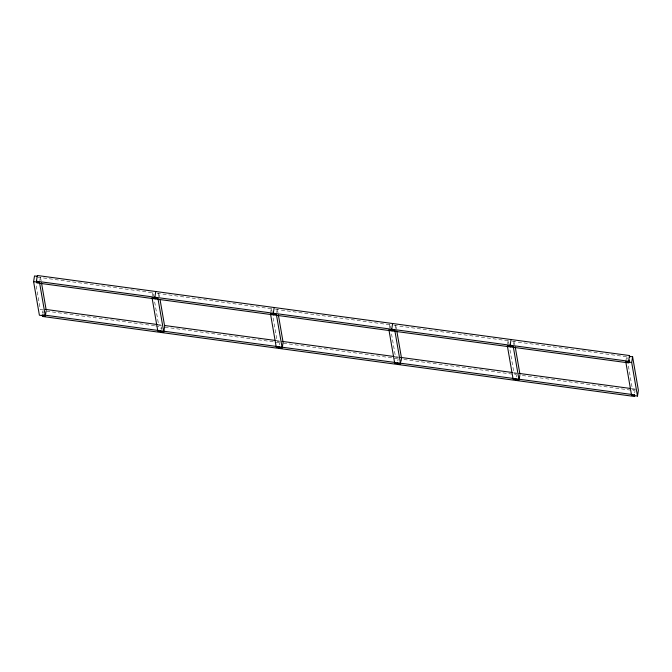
<?xml version="1.0" encoding="UTF-8"?>
<svg xmlns="http://www.w3.org/2000/svg" width="672" height="672" viewBox="0 0 672 672"><rect width="100%" height="100%" fill="white"/><g stroke="black" fill="none" stroke-linecap="round" stroke-linejoin="round"><path stroke-width="0.5" stroke-dasharray="3.36 2.52" d="M39.824 280.543L40.438 276.738L41.143 280.812M42.521 312.883L42.823 310.985M42.966 313.614L43.268 311.716M152.334 295.747L152.947 291.95L153.653 296.016M158.256 296.554L158.869 292.748L159.575 296.822M160.952 328.894L161.263 326.987M161.398 329.616L161.7 327.718M270.774 311.758L271.379 307.952L272.084 312.026M276.696 312.556L277.301 308.759L278.006 312.824M279.384 344.896L279.695 342.997M389.206 327.768L389.81 323.963L390.516 328.028M395.128 328.566L395.732 324.761L396.438 328.835M397.816 360.906L398.126 358.999M507.637 343.77L508.242 339.965L508.948 344.039M513.559 344.568L514.164 340.771L514.87 344.837M516.247 376.908L516.558 375.01M625.758 361.679L626.682 355.975M634.687 392.918L634.99 391.02M37.624 277.183L153.98 292.908M157.097 293.328L272.412 308.91M275.528 309.338L390.844 324.92M393.96 325.34L509.275 340.931M512.392 341.351L626.665 356.79M157.408 324.526L161.566 325.088M275.839 340.536L279.997 341.099M395.312 356.681L398.429 357.101M513.744 372.691L516.86 373.111M632.176 388.693L635.292 389.113M43.277 309.918L40.32 309.523L35.918 284.08M161.708 325.928L158.752 325.525L154.358 300.09M280.14 341.939L277.183 341.536L272.79 316.092M398.572 357.941L395.615 357.538L391.222 332.102M517.003 373.951L514.046 373.548L509.653 348.113M635.443 389.953L632.478 389.558L628.085 364.115M46.536 311.178L154.585 325.786M155.618 325.928L160.818 326.626M164.968 327.188L275.092 342.073M276.133 342.216L279.25 342.636M283.408 343.199L397.681 358.638M403.914 359.486L516.113 374.648M522.346 375.488L634.544 390.65M626.85 356.992L627.203 359.024"/><path stroke-width="1.01" d="M33.6 281.644L39.522 282.442L45.318 316.025L39.396 315.227L33.6 281.644L34.516 275.94L37.481 276.343M629.496 355.538L628.58 361.242L628.866 362.922L36.708 282.887L36.414 281.207L37.33 275.503L629.496 355.538L629.782 357.218M45.629 314.126L46.082 311.27M155.761 291.505L154.846 297.209L155.14 298.889M163.758 332.035L157.954 298.452L152.032 297.654L157.836 331.229L163.758 332.035L164.674 326.332L160.104 299.872M274.193 307.516L273.277 313.219L273.571 314.899M282.492 346.139L283.105 342.334L278.359 314.857M392.633 323.526L391.709 329.23L392.003 330.901M401.075 361.192L401.537 358.344L396.791 330.868M511.064 339.528L510.149 345.232L510.434 346.912M519.355 378.151L519.817 375.295M629.017 361.964L629.328 360.066M631.68 362.477L625.758 361.679L631.562 395.262L637.484 396.06L631.68 362.477L632.604 356.773L629.639 356.378M637.484 396.06L638.4 390.356L632.604 356.773M36.414 281.207L628.58 361.242M45.209 309.364L157.408 324.526M164.682 325.508L275.839 340.536M282.072 341.376L394.271 356.538M400.504 357.386L512.702 372.548M518.944 373.388L631.142 388.55M515.222 346.878L519.968 374.346M515.945 378.815L516.239 380.495M397.513 362.804L397.807 364.484M279.082 346.802L279.367 348.474M160.65 330.792L160.936 332.472M41.496 282.845L46.242 310.321M276.385 314.462L270.463 313.656L276.268 347.239L282.19 348.037L276.385 314.462M394.817 330.464L388.895 329.666L394.699 363.241L400.621 364.048L394.817 330.464M513.248 346.475L507.326 345.668L513.131 379.252L519.053 380.05L513.248 346.475M634.376 394.817L42.218 314.782L42.504 316.462L634.67 396.497L634.376 394.817"/></g></svg>
